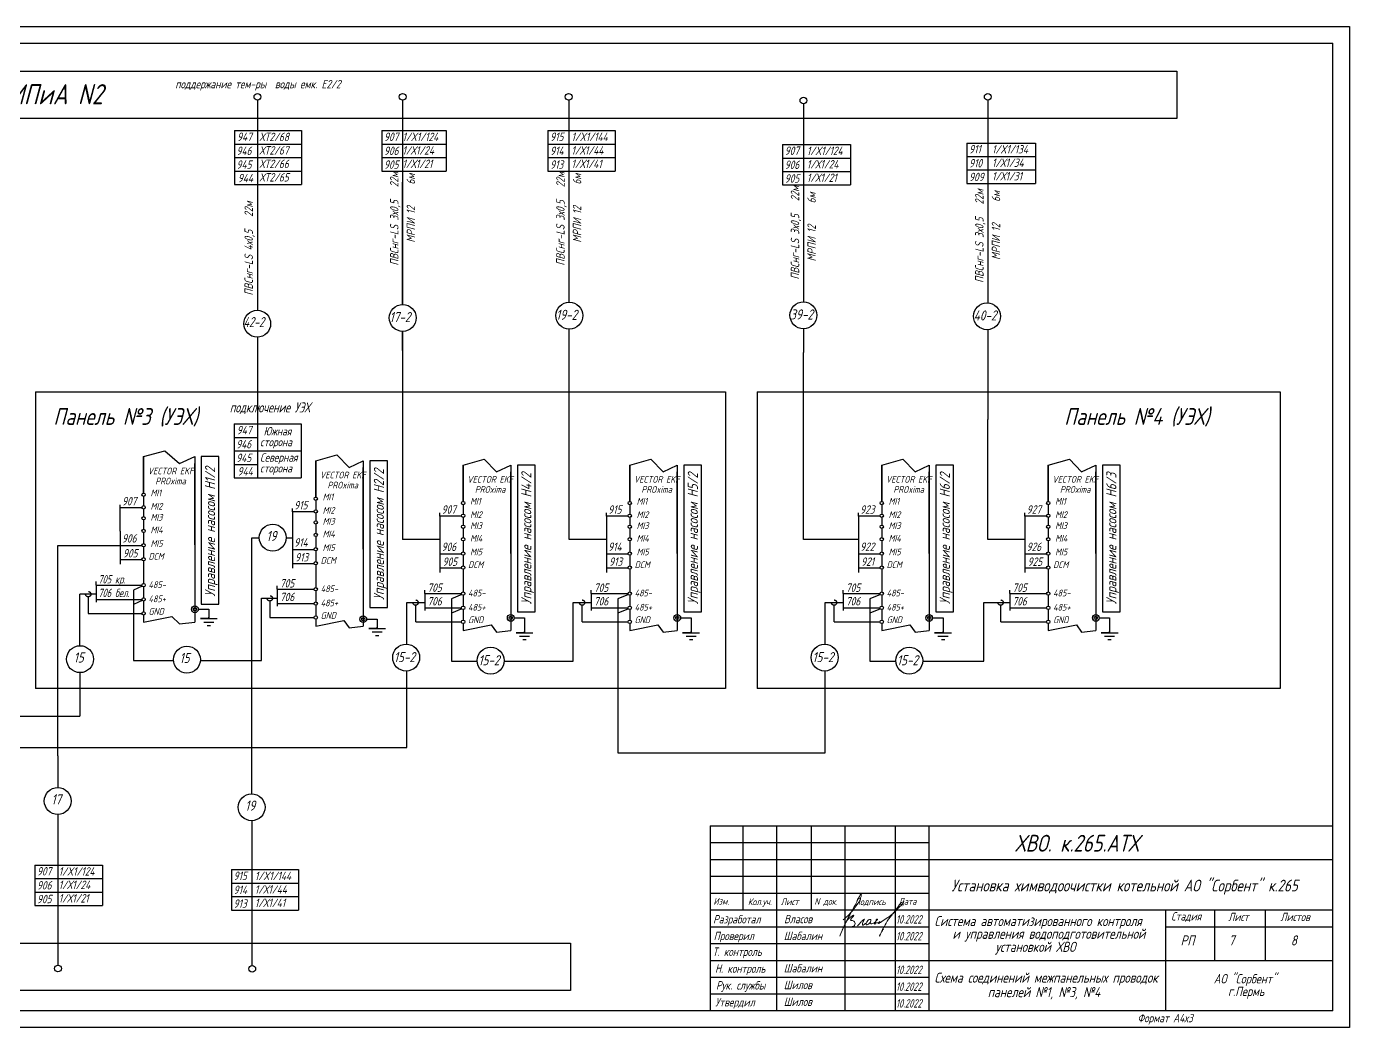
# Model space of a CAD drawing. Header units: millimetres. Extents: x 1531 to 3917, y 3 to 367.
# Drawn here: x 1815.7 to 2208.9, y 3.5 to 301 of the extents above; entities that cross this region are included whole.
import ezdxf

# ---------------------------------------------------------------- set-up
doc = ezdxf.new("R2010")
doc.units = ezdxf.units.MM
doc.linetypes.add('HIDDEN', pattern=[0.375, 0.25, -0.125])
doc.layers.add('MAIN', color=7, linetype='Continuous', lineweight=50)
doc.layers.add('Текст', color=7, linetype='Continuous', lineweight=50)
for name, color, linetype in [('TEXT', 250, 'Continuous'), ('АСУТП', 7, 'Continuous'), ('проводка', 184, 'Continuous')]:
    doc.layers.add(name, color=color, linetype=linetype)
doc.styles.add('GOST тип А', font='GOST_A.TTF', dxfattribs={"oblique": 15})
doc.styles.get("Standard").update_dxf_attribs({"font": 'GOST_A.TTF', "width": 0.8, "oblique": 15, "height": 3})
doc.styles.add('АСУТП', font='GOST_A.TTF', dxfattribs={"oblique": 15})

# ---------------------------------------------------------------- blocks, each defined once
blk = doc.blocks.new('Власов')
at = {"layer": 'проводка', "lineweight": 18}
for points in [[(-0.58, 2.47), (1.27, 4.07), (2.73, 5.82), (3.82, 7.33), (4.64, 9.02), (4.84, 10.28), (4.04, 8.93), (3.16, 7.2), (1.39, 3.86), (0.52, 2.26), (-1.55, -2.37), (-0.72, -0.35), (0.34, 1.8), (1.73, 3.31), (2.62, 3.78), (2.31, 3.3), (1.91, 2.96), (1.61, 2.44), (2.21, 2.21), (2.85, 1.83), (2.99, 1.4), (2.77, 0.75), (2.36, 0.49), (2.18, 0.43), (2.07, 0.4), (1.98, 0.4)], [(3.73, 0.66), (4.37, 1.39), (4.91, 2.01), (5.22, 2.29), (5.78, 2.66), (5.59, 2.28), (5.16, 1.05), (5.19, 0.9), (5.7, 1.1), (6.25, 1.38), (6.27, 1.2), (6.3, 1.02), (7.02, 1.21), (7.63, 2.13), (7.63, 2.52), (6.76, 2.22), (6.42, 1.7)]]:
    blk.add_spline(points, degree=3, dxfattribs=at)
for points, knots in [([(9.73, 1.6), (9.73, 1.6), (10.28, 1.61), (10.33, 1.73), (10.3, 1.95), (10.1, 1.88), (9.94, 1.44), (9.82, 1.2), (10.65, 1.75), (14.06, 4.01), (14.83, 4.98), (18.2, 8.2), (16.58, 7.61), (15.42, 5.89), (12.84, 2.54), (12.14, 1.35), (11.17, -0.37), (10.2, -2.51), (10.72, -1.41), (10.96, -1), (11.17, -0.6), (11.31, -0.38), (11.4, -0.29)], [5.202172, 5.202172, 5.202172, 5.202172, 5.207482, 5.981017, 6.074049, 6.477149, 7.534813, 8.416864, 10.873297, 16.080912, 19.105162, 21.731982, 23.469351, 25.755203, 29.311429, 34.513333, 38.416271, 38.862024, 39.053994, 43.961574, 49.897464, 51.239132, 51.239132, 51.239132, 51.239132]), ([(7.53, 1.66), (7.5, 1.54), (7.54, 1.28), (8.01, 1.24), (8.83, 1.57), (9.1, 2.08), (9.9, 2.69), (9.43, 2.64), (9.3, 2.52), (9.14, 2.21), (9.04, 1.25), (8.71, 1.13), (8.92, 1.39), (9.3, 1.54), (9.6, 1.6)], [0, 0, 0, 0, 0.614094, 1.118723, 1.807789, 3.045572, 4.744461, 5.191863, 5.576495, 6.389957, 8.441618, 9.345517, 10.182193, 10.758393, 10.758393, 10.758393, 10.758393])]:
    blk.add_open_spline(points, degree=3, knots=knots, dxfattribs=at)

msp = doc.modelspace()

# ---------------------------------------------------------------- linework, layer by layer
at = {"color": 7}
for p, q in [((2157.57, 287.7), (2157.57, 273.59)), ((1884.36, 279.06), (1884.36, 270.01)), ((1927.52, 279.06), (1927.52, 270.01)), ((1976.88, 279.07), (1976.88, 270.01)), ((2046.59, 277.95), (2046.59, 265.87)), ((2101.36, 279.06), (2101.36, 266.32)), ((1881.25, 270.01), (1886.94, 270.01)), ((1884.36, 270.01), (1884.36, 231.28)), ((1925.07, 270.01), (1930.25, 270.01)), ((1927.52, 270.01), (1927.52, 231.28)), ((1974.43, 270.01), (1979.61, 270.01)), ((1976.88, 270.01), (1976.88, 231.28)), ((1881.25, 266.01), (1886.94, 266.01)), ((1925.07, 266.01), (1930.25, 266.01)), ((1974.43, 266.01), (1979.61, 266.01)), ((2044.13, 265.87), (2049.32, 265.87)), ((2046.59, 265.87), (2046.59, 227.15)), ((2098.9, 266.32), (2104.09, 266.32)), ((2101.36, 266.32), (2101.36, 227.59)), ((2044.13, 261.87), (2049.32, 261.87)), ((2098.9, 262.32), (2104.09, 262.32)), ((1884.36, 258.01), (1884.36, 231.28)), ((1927.52, 258.01), (1927.52, 218.36)), ((1976.88, 258.01), (1976.88, 231.28)), ((1927.52, 218.36), (1927.52, 254.68)), ((2046.59, 253.87), (2046.59, 225.7)), ((2101.36, 254.32), (2101.36, 226.15)), ((1884.36, 231.28), (1884.36, 216.62)), ((1976.88, 231.28), (1976.88, 219.04)), ((2046.59, 225.7), (2046.59, 219.13)), ((2101.36, 226.15), (2101.36, 218.85)), ((1884.36, 208.63), (1884.36, 208.16)), ((1927.52, 204.67), (1927.52, 210.36)), ((1927.52, 210.36), (1927.52, 148.48)), ((1977.01, 148.48), (1977.01, 211.04)), ((2046.59, 211.15), (2046.59, 204.06)), ((2101.36, 210.85), (2101.36, 184.15)), ((1884.36, 208.16), (1884.36, 166.84)), ((2046.59, 204.06), (2046.59, 204.06)), ((2046.59, 162.17), (2046.59, 204.06)), ((1927.52, 198.48), (1927.52, 198.48)), ((1881.16, 182.84), (1886.85, 182.84)), ((2101.36, 148.48), (2101.36, 184.15)), ((2101.36, 184.15), (2101.36, 184.15)), ((1881.16, 178.84), (1884.36, 178.84)), ((1867.67, 173.13), (1867.67, 129.25)), ((1872.92, 173.13), (1867.67, 173.13)), ((1872.92, 129.25), (1872.92, 173.13)), ((1917.81, 171.92), (1917.81, 128.25)), ((1923.05, 171.92), (1917.81, 171.92)), ((1923.05, 128.25), (1923.05, 171.92)), ((1961.61, 170.63), (1961.61, 126.97)), ((1966.86, 170.63), (1961.61, 170.63)), ((1966.86, 126.97), (1966.86, 170.63)), ((2011.1, 170.63), (2011.1, 126.97)), ((2016.34, 170.63), (2011.1, 170.63)), ((2016.34, 126.97), (2016.34, 170.63)), ((2085.96, 170.63), (2085.96, 126.97)), ((2091.21, 170.63), (2085.96, 170.63)), ((2091.21, 126.97), (2091.21, 170.63)), ((2135.45, 170.63), (2135.45, 126.97)), ((2140.69, 170.63), (2135.45, 170.63)), ((2140.69, 126.97), (2140.69, 170.63)), ((2046.59, 148.48), (2046.59, 166.89)), ((1843.61, 158), (1850.09, 158)), ((1894.76, 156.79), (1901.24, 156.79)), ((1938.56, 155.51), (1945.04, 155.51)), ((1988.05, 155.51), (1994.53, 155.51)), ((2062.91, 155.51), (2069.39, 155.51)), ((2112.4, 155.51), (2118.88, 155.51)), ((1825.11, 92.18), (1825.11, 146.73)), ((1825.11, 146.73), (1835.45, 146.73)), ((1833.89, 146.73), (1850.09, 146.73)), ((1882.68, 72.93), (1882.68, 149.02)), ((1882.68, 149.02), (1884.93, 149.02)), ((1892.93, 149.02), (1894.76, 149.02)), ((1894.76, 145.54), (1901.24, 145.54)), ((1938.56, 148.48), (1927.52, 148.48)), ((1988.05, 148.48), (1977.01, 148.48)), ((2062.91, 148.48), (2046.59, 148.48)), ((2112.4, 148.48), (2101.36, 148.48)), ((1843.61, 142.59), (1850.09, 142.59)), ((1938.56, 144.28), (1945, 144.28)), ((1988.05, 144.28), (1994.49, 144.28)), ((2062.91, 144.28), (2069.35, 144.28)), ((2112.4, 144.28), (2118.84, 144.28)), ((1894.76, 141.38), (1901.24, 141.38)), ((1938.56, 140.1), (1945.04, 140.1)), ((1988.05, 140.1), (1994.53, 140.1)), ((2062.91, 140.1), (2069.39, 140.1)), ((2112.4, 140.1), (2118.88, 140.1)), ((1836.44, 134.92), (1850.09, 134.92)), ((1850.17, 134.61), (1847.51, 133.4)), ((1890.26, 133.71), (1901.24, 133.71)), ((1836.44, 132.27), (1831.65, 132.27)), ((1831.65, 116.94), (1831.65, 132.27)), ((1834.1, 131.47), (1834.1, 126.51)), ((1836.44, 130.65), (1850.09, 130.65)), ((1847.51, 133.4), (1847.51, 112.55)), ((1850.17, 130.35), (1847.51, 129.14)), ((1885.62, 131.03), (1890.26, 131.03)), ((1885.62, 124.84), (1885.62, 131.03)), ((1888.06, 130.23), (1888.06, 125.3)), ((1928.73, 129.76), (1934.06, 129.76)), ((1928.73, 117.42), (1928.73, 129.76)), ((1934.06, 132.43), (1945.04, 132.43)), ((1945.12, 132.12), (1942, 130.91)), ((1942, 130.91), (1942, 112.38)), ((1978.21, 129.76), (1983.55, 129.76)), ((1978.21, 112.38), (1978.21, 129.76)), ((1983.55, 132.43), (1994.53, 132.43)), ((1994.61, 132.12), (1991.48, 130.91)), ((1991.48, 130.91), (1991.48, 85.07)), ((2053.08, 129.76), (2058.41, 129.76)), ((2053.08, 117.42), (2053.08, 129.76)), ((2058.41, 132.43), (2069.39, 132.43)), ((2069.47, 132.12), (2066.34, 130.91)), ((2066.34, 130.91), (2066.34, 112.38)), ((2100.2, 129.76), (2107.9, 129.76)), ((2100.2, 112.38), (2100.2, 129.76)), ((2107.9, 132.43), (2118.88, 132.43)), ((1834.1, 126.51), (1850.09, 126.51)), ((1867.67, 129.25), (1872.92, 129.25)), ((1890.26, 129.44), (1901.24, 129.44)), ((1917.81, 128.25), (1923.05, 128.25)), ((1931.39, 124.02), (1931.39, 128.96)), ((1934.06, 128.16), (1945.04, 128.16)), ((1945.12, 127.86), (1942, 126.65)), ((1961.61, 126.97), (1966.86, 126.97)), ((1980.88, 124.02), (1980.88, 128.96)), ((1983.55, 128.16), (1994.53, 128.16)), ((1994.61, 127.86), (1991.48, 126.65)), ((2011.1, 126.97), (2016.34, 126.97)), ((2055.74, 124.02), (2055.74, 128.96)), ((2058.41, 128.16), (2069.39, 128.16)), ((2069.47, 127.86), (2066.34, 126.65)), ((2085.96, 126.97), (2091.21, 126.97)), ((2105.22, 124.02), (2105.22, 128.96)), ((2107.9, 128.16), (2118.88, 128.16)), ((2135.45, 126.97), (2140.69, 126.97)), ((1885.62, 112.55), (1885.62, 125.25)), ((1888.06, 125.3), (1901.24, 125.3)), ((1931.39, 124.02), (1945.04, 124.02)), ((1980.88, 124.02), (1994.53, 124.02)), ((2055.74, 124.02), (2069.39, 124.02)), ((2105.22, 124.02), (2118.88, 124.02)), ((1847.51, 112.55), (1859.42, 112.55)), ((1867.41, 112.55), (1885.62, 112.55)), ((1942, 112.38), (1949.68, 112.38)), ((1957.68, 112.38), (1978.21, 112.38)), ((2066.34, 112.38), (2074.03, 112.38)), ((2082.03, 112.38), (2100.2, 112.38)), ((1831.65, 108.94), (1831.65, 96.04)), ((1928.73, 86.66), (1928.73, 109.42)), ((2053.02, 85.07), (2053.02, 109.42)), ((1644.35, 96.04), (1831.65, 96.04)), ((1825.11, 84.18), (1825.11, 92.18)), ((1782.91, 86.66), (1928.73, 86.66)), ((1825.11, 84.18), (1825.11, 78.62)), ((1991.48, 85.07), (2017.26, 85.07)), ((2017.26, 85.07), (2053.02, 85.07)), ((1825.11, 78.62), (1825.11, 74.79)), ((1825.11, 78.62), (1825.11, 78.62)), ((1825.11, 66.79), (1825.11, 22.03)), ((1882.83, 21.9), (1882.83, 64.94)), ((1821.97, 51.74), (1828.13, 51.74)), ((1821.97, 47.74), (1828.13, 47.74)), ((1880.38, 50.39), (1885.56, 50.39)), ((1880.38, 46.39), (1885.56, 46.39)), ((1882.83, 20.9), (1882.83, 20.9))]:
    msp.add_line(p, q, dxfattribs=at)
at = {"color": 7, "linetype": 'Continuous'}
for p, q in [((1877.51, 270.01), (1891.09, 270.01)), ((1877.51, 270.01), (1877.51, 266.01)), ((1891.09, 270.01), (1897.46, 270.01)), ((1897.46, 270.01), (1897.46, 266.01)), ((1921.33, 270.01), (1934.41, 270.01)), ((1921.33, 270.01), (1921.33, 266.01)), ((1934.41, 270.01), (1940.41, 270.01)), ((1940.41, 270.01), (1940.41, 266.01)), ((1970.68, 270.01), (1983.76, 270.01)), ((1970.68, 270.01), (1970.68, 266.01)), ((1983.76, 270.01), (1990.63, 270.01)), ((1990.63, 270.01), (1990.63, 266.01)), ((1877.51, 266.01), (1891.09, 266.01)), ((1877.51, 266.01), (1877.51, 262.01)), ((1877.51, 266.01), (1891.09, 266.01)), ((1877.51, 266.01), (1891.09, 266.01)), ((1877.51, 266.01), (1891.09, 266.01)), ((1891.09, 266.01), (1897.46, 266.01)), ((1891.09, 266.01), (1897.46, 266.01)), ((1891.09, 266.01), (1897.46, 266.01)), ((1891.09, 266.01), (1897.46, 266.01)), ((1897.46, 266.01), (1897.46, 262.01)), ((1921.33, 266.01), (1934.41, 266.01)), ((1921.33, 266.01), (1921.33, 262.01)), ((1921.33, 266.01), (1934.41, 266.01)), ((1921.33, 266.01), (1934.41, 266.01)), ((1921.33, 266.01), (1934.41, 266.01)), ((1934.41, 266.01), (1940.41, 266.01)), ((1934.41, 266.01), (1940.41, 266.01)), ((1934.41, 266.01), (1940.41, 266.01)), ((1934.41, 266.01), (1940.41, 266.01)), ((1940.41, 266.01), (1940.41, 262.01)), ((1970.68, 266.01), (1983.76, 266.01)), ((1970.68, 266.01), (1970.68, 262.01)), ((1970.68, 266.01), (1983.76, 266.01)), ((1970.68, 266.01), (1983.76, 266.01)), ((1970.68, 266.01), (1983.76, 266.01)), ((1983.76, 266.01), (1990.63, 266.01)), ((1983.76, 266.01), (1990.63, 266.01)), ((1983.76, 266.01), (1990.63, 266.01)), ((1983.76, 266.01), (1990.63, 266.01)), ((1990.63, 266.01), (1990.63, 262.01)), ((2040.39, 265.87), (2054.57, 265.87)), ((2040.39, 265.87), (2040.39, 261.87)), ((2054.57, 265.87), (2060.58, 265.87)), ((2060.58, 265.87), (2060.58, 261.87)), ((2095.16, 266.32), (2108.24, 266.32)), ((2095.16, 266.32), (2095.16, 262.32)), ((2108.24, 266.32), (2115.59, 266.32)), ((2115.59, 266.32), (2115.59, 262.32)), ((1877.51, 262.01), (1877.51, 258.01)), ((1877.51, 262.01), (1891.09, 262.01)), ((1877.51, 262.01), (1891.09, 262.01)), ((1877.51, 262.01), (1891.09, 262.01)), ((1891.09, 262.01), (1897.46, 262.01)), ((1891.09, 262.01), (1897.46, 262.01)), ((1891.09, 262.01), (1897.46, 262.01)), ((1897.46, 262.01), (1897.46, 258.01)), ((1921.33, 262.01), (1921.33, 258.01)), ((1921.33, 262.01), (1934.41, 262.01)), ((1921.33, 262.01), (1934.41, 262.01)), ((1921.33, 262.01), (1934.41, 262.01)), ((1934.41, 262.01), (1940.41, 262.01)), ((1934.41, 262.01), (1940.41, 262.01)), ((1934.41, 262.01), (1940.41, 262.01)), ((1940.41, 262.01), (1940.41, 258.01)), ((1970.68, 262.01), (1970.68, 258.01)), ((1970.68, 262.01), (1983.76, 262.01)), ((1970.68, 262.01), (1983.76, 262.01)), ((1970.68, 262.01), (1983.76, 262.01)), ((1983.76, 262.01), (1990.63, 262.01)), ((1983.76, 262.01), (1990.63, 262.01)), ((1983.76, 262.01), (1990.63, 262.01)), ((1990.63, 262.01), (1990.63, 258.01)), ((2040.39, 261.87), (2054.57, 261.87)), ((2040.39, 261.87), (2040.39, 257.87)), ((2040.39, 261.87), (2054.57, 261.87)), ((2040.39, 261.87), (2054.57, 261.87)), ((2040.39, 261.87), (2054.57, 261.87)), ((2054.57, 261.87), (2060.58, 261.87)), ((2054.57, 261.87), (2060.58, 261.87)), ((2054.57, 261.87), (2060.58, 261.87)), ((2054.57, 261.87), (2060.58, 261.87)), ((2060.58, 261.87), (2060.58, 257.87)), ((2095.16, 262.32), (2108.24, 262.32)), ((2095.16, 262.32), (2095.16, 258.32)), ((2095.16, 262.32), (2108.24, 262.32)), ((2095.16, 262.32), (2108.24, 262.32)), ((2095.16, 262.32), (2108.24, 262.32)), ((2108.24, 262.32), (2115.59, 262.32)), ((2108.24, 262.32), (2115.59, 262.32)), ((2108.24, 262.32), (2115.59, 262.32)), ((2108.24, 262.32), (2115.59, 262.32)), ((2115.59, 262.32), (2115.59, 258.32)), ((1877.51, 258.01), (1891.09, 258.01)), ((1877.51, 258.01), (1891.09, 258.01)), ((1877.51, 258.01), (1891.09, 258.01)), ((1877.51, 258.01), (1877.51, 254.01)), ((1877.51, 258.01), (1891.09, 258.01)), ((1877.51, 258.01), (1891.09, 258.01)), ((1877.51, 258.01), (1891.09, 258.01)), ((1891.09, 258.01), (1897.46, 258.01)), ((1891.09, 258.01), (1897.46, 258.01)), ((1891.09, 258.01), (1897.46, 258.01)), ((1891.09, 258.01), (1897.46, 258.01)), ((1891.09, 258.01), (1897.46, 258.01)), ((1891.09, 258.01), (1897.46, 258.01)), ((1897.46, 258.01), (1897.46, 254.01)), ((1921.33, 258.01), (1934.41, 258.01)), ((1921.33, 258.01), (1934.41, 258.01)), ((1921.33, 258.01), (1934.41, 258.01)), ((1934.41, 258.01), (1940.41, 258.01)), ((1934.41, 258.01), (1940.41, 258.01)), ((1934.41, 258.01), (1940.41, 258.01)), ((1970.68, 258.01), (1983.76, 258.01)), ((1970.68, 258.01), (1983.76, 258.01)), ((1970.68, 258.01), (1983.76, 258.01)), ((1983.76, 258.01), (1990.63, 258.01)), ((1983.76, 258.01), (1990.63, 258.01)), ((1983.76, 258.01), (1990.63, 258.01)), ((2040.39, 257.87), (2040.39, 253.87)), ((2040.39, 257.87), (2054.57, 257.87)), ((2040.39, 257.87), (2054.57, 257.87)), ((2040.39, 257.87), (2054.57, 257.87)), ((2054.57, 257.87), (2060.58, 257.87)), ((2054.57, 257.87), (2060.58, 257.87)), ((2054.57, 257.87), (2060.58, 257.87)), ((2060.58, 257.87), (2060.58, 253.87)), ((2095.16, 258.32), (2095.16, 254.32)), ((2095.16, 258.32), (2108.24, 258.32)), ((2095.16, 258.32), (2108.24, 258.32)), ((2095.16, 258.32), (2108.24, 258.32)), ((2108.24, 258.32), (2115.59, 258.32)), ((2108.24, 258.32), (2115.59, 258.32)), ((2108.24, 258.32), (2115.59, 258.32)), ((2115.59, 258.32), (2115.59, 254.32)), ((1877.51, 254.01), (1891.09, 254.01)), ((1877.51, 254.01), (1891.09, 254.01)), ((1877.51, 254.01), (1891.09, 254.01)), ((1891.09, 254.01), (1897.46, 254.01)), ((1891.09, 254.01), (1897.46, 254.01)), ((1891.09, 254.01), (1897.46, 254.01)), ((2040.39, 253.87), (2054.57, 253.87)), ((2040.39, 253.87), (2054.57, 253.87)), ((2040.39, 253.87), (2054.57, 253.87)), ((2054.57, 253.87), (2060.58, 253.87)), ((2054.57, 253.87), (2060.58, 253.87)), ((2054.57, 253.87), (2060.58, 253.87)), ((2095.16, 254.32), (2108.24, 254.32)), ((2095.16, 254.32), (2108.24, 254.32)), ((2095.16, 254.32), (2108.24, 254.32)), ((2108.24, 254.32), (2115.59, 254.32)), ((2108.24, 254.32), (2115.59, 254.32)), ((2108.24, 254.32), (2115.59, 254.32)), ((1877.42, 182.84), (1891.01, 182.84)), ((1877.42, 182.84), (1877.42, 178.84)), ((1891.01, 182.84), (1897.38, 182.84)), ((1897.38, 182.84), (1897.38, 178.84)), ((1877.42, 178.84), (1884.36, 178.84)), ((1877.42, 178.84), (1877.42, 174.84)), ((1877.42, 178.84), (1884.36, 178.84)), ((1877.42, 178.84), (1884.36, 178.84)), ((1877.42, 178.84), (1884.36, 178.84)), ((1897.38, 178.84), (1897.38, 174.84)), ((1877.42, 174.84), (1877.42, 170.84)), ((1877.42, 174.84), (1891.01, 174.84)), ((1877.42, 174.84), (1891.01, 174.84)), ((1877.42, 174.84), (1891.01, 174.84)), ((1891.01, 174.84), (1897.38, 174.84)), ((1891.01, 174.84), (1897.38, 174.84)), ((1891.01, 174.84), (1897.38, 174.84)), ((1897.38, 174.84), (1897.38, 170.84)), ((1877.42, 170.84), (1884.36, 170.84)), ((1877.42, 170.84), (1884.36, 170.84)), ((1877.42, 170.84), (1884.36, 170.84)), ((1877.42, 170.84), (1877.42, 166.84)), ((1877.42, 170.84), (1884.36, 170.84)), ((1877.42, 170.84), (1884.36, 170.84)), ((1877.42, 170.84), (1884.36, 170.84)), ((1897.38, 170.84), (1897.38, 166.84)), ((1877.42, 166.84), (1891.01, 166.84)), ((1877.42, 166.84), (1891.01, 166.84)), ((1877.42, 166.84), (1891.01, 166.84)), ((1891.01, 166.84), (1897.38, 166.84)), ((1891.01, 166.84), (1897.38, 166.84)), ((1891.01, 166.84), (1897.38, 166.84)), ((1867.41, 124.98), (1872.41, 124.98)), ((1869.91, 124.98), (1867.41, 124.98)), ((1868.41, 123.98), (1871.41, 123.98)), ((1869.41, 122.98), (1870.41, 122.98)), ((1869.41, 122.98), (1870.41, 122.98)), ((1869.91, 124.98), (1869.91, 125.4)), ((1917.42, 122.02), (1922.42, 122.02)), ((1919.92, 122.02), (1917.42, 122.02)), ((1919.92, 122.02), (1919.92, 122.44)), ((1918.42, 121.02), (1921.42, 121.02)), ((1919.42, 120.02), (1920.42, 120.02)), ((1919.42, 120.02), (1920.42, 120.02)), ((1961.23, 120.74), (1966.23, 120.74)), ((1963.73, 120.74), (1961.23, 120.74)), ((1962.23, 119.74), (1965.23, 119.74)), ((1963.23, 118.74), (1964.23, 118.74)), ((1963.23, 118.74), (1964.23, 118.74)), ((1963.73, 120.74), (1963.73, 121.15)), ((2010.71, 120.74), (2015.71, 120.74)), ((2013.21, 120.74), (2010.71, 120.74)), ((2011.71, 119.74), (2014.71, 119.74)), ((2012.71, 118.74), (2013.71, 118.74)), ((2012.71, 118.74), (2013.71, 118.74)), ((2013.21, 120.74), (2013.21, 121.15)), ((2085.57, 120.74), (2090.57, 120.74)), ((2088.07, 120.74), (2085.57, 120.74)), ((2086.57, 119.74), (2089.57, 119.74)), ((2087.57, 118.74), (2088.57, 118.74)), ((2087.57, 118.74), (2088.57, 118.74)), ((2088.07, 120.74), (2088.07, 121.15)), ((2135.06, 120.74), (2140.06, 120.74)), ((2137.56, 120.74), (2135.06, 120.74)), ((2136.06, 119.74), (2139.06, 119.74)), ((2137.06, 118.74), (2138.06, 118.74)), ((2137.06, 118.74), (2138.06, 118.74)), ((2137.56, 120.74), (2137.56, 121.15)), ((1818.23, 51.74), (1832.29, 51.74)), ((1818.23, 51.74), (1818.23, 47.74)), ((1832.29, 51.74), (1838.29, 51.74)), ((1838.29, 51.74), (1838.29, 47.74)), ((1818.23, 47.74), (1832.29, 47.74)), ((1818.23, 47.74), (1818.23, 43.74)), ((1818.23, 47.74), (1832.29, 47.74)), ((1818.23, 47.74), (1832.29, 47.74)), ((1818.23, 47.74), (1832.29, 47.74)), ((1832.29, 47.74), (1838.29, 47.74)), ((1832.29, 47.74), (1838.29, 47.74)), ((1832.29, 47.74), (1838.29, 47.74)), ((1832.29, 47.74), (1838.29, 47.74)), ((1838.29, 47.74), (1838.29, 43.74)), ((1876.63, 50.39), (1889.71, 50.39)), ((1876.63, 50.39), (1876.63, 46.39)), ((1889.71, 50.39), (1896.58, 50.39)), ((1896.58, 50.39), (1896.58, 46.39)), ((1818.23, 43.74), (1818.23, 39.74)), ((1818.23, 43.74), (1832.29, 43.74)), ((1818.23, 43.74), (1832.29, 43.74)), ((1818.23, 43.74), (1832.29, 43.74)), ((1832.29, 43.74), (1838.29, 43.74)), ((1832.29, 43.74), (1838.29, 43.74)), ((1832.29, 43.74), (1838.29, 43.74)), ((1838.29, 43.74), (1838.29, 39.74)), ((1876.63, 46.39), (1889.71, 46.39)), ((1876.63, 46.39), (1876.63, 42.39)), ((1876.63, 46.39), (1889.71, 46.39)), ((1876.63, 46.39), (1889.71, 46.39)), ((1876.63, 46.39), (1889.71, 46.39)), ((1889.71, 46.39), (1896.58, 46.39)), ((1889.71, 46.39), (1896.58, 46.39)), ((1889.71, 46.39), (1896.58, 46.39)), ((1889.71, 46.39), (1896.58, 46.39)), ((1896.58, 46.39), (1896.58, 42.39)), ((1818.23, 39.74), (1832.29, 39.74)), ((1818.23, 39.74), (1832.29, 39.74)), ((1818.23, 39.74), (1832.29, 39.74)), ((1832.29, 39.74), (1838.29, 39.74)), ((1832.29, 39.74), (1838.29, 39.74)), ((1832.29, 39.74), (1838.29, 39.74)), ((1876.63, 42.39), (1876.63, 38.39)), ((1876.63, 42.39), (1889.71, 42.39)), ((1876.63, 42.39), (1889.71, 42.39)), ((1876.63, 42.39), (1889.71, 42.39)), ((1889.71, 42.39), (1896.58, 42.39)), ((1889.71, 42.39), (1896.58, 42.39)), ((1889.71, 42.39), (1896.58, 42.39)), ((1896.58, 42.39), (1896.58, 38.39)), ((1876.63, 38.39), (1889.71, 38.39)), ((1876.63, 38.39), (1889.71, 38.39)), ((1876.63, 38.39), (1889.71, 38.39)), ((1889.71, 38.39), (1896.58, 38.39)), ((1889.71, 38.39), (1896.58, 38.39)), ((1889.71, 38.39), (1896.58, 38.39))]:
    msp.add_line(p, q, dxfattribs=at)
at = {"color": 7, "lineweight": 30}
for p, q in [((1818.4, 192.34), (2023.41, 192.34)), ((1818.4, 192.34), (1818.4, 104.27)), ((2023.41, 192.34), (2023.41, 104.27)), ((2032.81, 192.34), (2188.25, 192.34)), ((2032.81, 192.34), (2032.81, 104.27)), ((2188.25, 192.34), (2188.25, 104.27)), ((1843.61, 151), (1843.61, 158.81)), ((1894.76, 156.68), (1894.76, 157.71)), ((1894.76, 156.68), (1894.76, 140.01)), ((1938.56, 155.4), (1938.56, 156.43)), ((1938.56, 155.4), (1938.56, 138.73)), ((1988.05, 155.4), (1988.05, 156.43)), ((1988.05, 155.4), (1988.05, 138.73)), ((2062.91, 155.4), (2062.91, 156.43)), ((2062.91, 155.4), (2062.91, 138.73)), ((2112.4, 155.4), (2112.4, 156.43)), ((2112.4, 155.4), (2112.4, 138.73)), ((1843.61, 151), (1843.61, 141.22)), ((1836.44, 134.95), (1836.44, 135.98)), ((1836.44, 134.95), (1836.44, 129.9)), ((1890.26, 133.75), (1890.26, 134.77)), ((1890.26, 133.75), (1890.26, 128.69)), ((1934.06, 132.46), (1934.06, 133.49)), ((1934.06, 132.46), (1934.06, 127.41)), ((1983.55, 132.46), (1983.55, 133.49)), ((1983.55, 132.46), (1983.55, 127.41)), ((2058.41, 132.46), (2058.41, 133.49)), ((2058.41, 132.46), (2058.41, 127.41)), ((2107.9, 132.46), (2107.9, 133.49)), ((2107.9, 132.46), (2107.9, 127.41)), ((1951.92, 104.27), (1818.4, 104.27)), ((2023.41, 104.27), (1937.35, 104.27)), ((2188.25, 104.27), (2032.81, 104.27))]:
    msp.add_line(p, q, dxfattribs=at)
for p, q in [((1850.55, 173.13), (1856.83, 174.88)), ((1850.55, 162.31), (1850.55, 173.13)), ((1856.83, 174.88), (1861.19, 171.13)), ((1861.19, 171.13), (1865.8, 173.13)), ((1901.7, 171.92), (1907.98, 173.67)), ((1907.98, 173.67), (1911.6, 169.92)), ((1901.7, 161.1), (1901.7, 171.92)), ((1911.6, 169.92), (1915.82, 171.92)), ((1945.5, 170.64), (1951.78, 172.39)), ((1945.5, 159.81), (1945.5, 170.64)), ((1951.78, 172.39), (1955.4, 168.64)), ((1955.4, 168.64), (1959.62, 170.64)), ((1994.99, 170.64), (2001.26, 172.39)), ((1994.99, 159.81), (1994.99, 170.64)), ((2001.26, 172.39), (2004.89, 168.64)), ((2004.89, 168.64), (2009.11, 170.64)), ((2069.85, 170.64), (2076.13, 172.39)), ((2069.85, 159.81), (2069.85, 170.64)), ((2076.13, 172.39), (2079.75, 168.64)), ((2079.75, 168.64), (2083.97, 170.64)), ((2119.34, 170.64), (2125.61, 172.39)), ((2119.34, 159.81), (2119.34, 170.64)), ((2125.61, 172.39), (2129.24, 168.64)), ((2129.24, 168.64), (2133.46, 170.64)), ((1866.8, 127.77), (1868.66, 127.77)), ((1868.66, 127.77), (1869.91, 127.77)), ((1869.91, 127.77), (1869.91, 124.98)), ((1850.55, 123.92), (1858.91, 125.67)), ((1858.91, 125.67), (1861.19, 123.47)), ((1861.19, 123.47), (1865.8, 123.92)), ((1901.7, 122.71), (1910.06, 124.46)), ((1910.06, 124.46), (1911.6, 122.27)), ((1911.6, 122.27), (1915.82, 122.71)), ((1916.82, 124.81), (1918.67, 124.81)), ((1918.67, 124.81), (1919.92, 124.81)), ((1919.92, 124.81), (1919.92, 122.02)), ((1945.5, 121.42), (1953.86, 123.17)), ((1953.86, 123.17), (1955.4, 120.98)), ((1960.62, 125.2), (1962.48, 125.2)), ((1962.48, 125.2), (1963.73, 125.2)), ((1963.73, 125.2), (1963.73, 120.74)), ((1994.99, 121.42), (2003.34, 123.17)), ((2003.34, 123.17), (2004.89, 120.98)), ((2010.11, 125.2), (2011.96, 125.2)), ((2011.96, 125.2), (2013.21, 125.2)), ((2013.21, 125.2), (2013.21, 120.74)), ((2069.85, 121.42), (2078.21, 123.17)), ((2078.21, 123.17), (2079.75, 120.98)), ((2084.97, 125.2), (2086.82, 125.2)), ((2086.82, 125.2), (2088.07, 125.2)), ((2088.07, 125.2), (2088.07, 120.74)), ((2119.34, 121.42), (2127.69, 123.17)), ((2127.69, 123.17), (2129.24, 120.98)), ((2134.46, 125.2), (2136.31, 125.2)), ((2136.31, 125.2), (2137.56, 125.2)), ((2137.56, 125.2), (2137.56, 120.74)), ((1955.4, 120.98), (1959.62, 121.42)), ((2004.89, 120.98), (2009.11, 121.42)), ((2079.75, 120.98), (2083.97, 121.42)), ((2129.24, 120.98), (2133.46, 121.42)), ((2208.85, 3.47), (1531.31, 3.47))]:
    msp.add_line(p, q)
at = {"lineweight": 30}
for p, q in [((1850.55, 173.13), (1850.55, 162.31)), ((1865.8, 173.13), (1865.8, 171.03)), ((1865.8, 172.01), (1865.8, 146.87)), ((1865.8, 146.87), (1865.8, 171.07)), ((1865.8, 169.07), (1865.8, 123.92)), ((1901.7, 171.92), (1901.7, 161.1)), ((1915.82, 171.92), (1915.82, 169.83)), ((1915.82, 170.81), (1915.82, 145.66)), ((1915.82, 145.66), (1915.82, 169.86)), ((1945.5, 170.64), (1945.5, 159.81)), ((1959.62, 170.64), (1959.62, 168.54)), ((1959.62, 169.52), (1959.62, 144.38)), ((1994.99, 170.64), (1994.99, 159.81)), ((2009.11, 170.64), (2009.11, 168.54)), ((2009.11, 169.52), (2009.11, 144.38)), ((2069.85, 170.64), (2069.85, 159.81)), ((2083.97, 170.64), (2083.97, 168.54)), ((2083.97, 169.52), (2083.97, 144.38)), ((2119.34, 170.64), (2119.34, 159.81)), ((2133.46, 170.64), (2133.46, 168.54)), ((2133.46, 169.52), (2133.46, 144.38)), ((1915.82, 167.86), (1915.82, 122.71)), ((1959.62, 144.38), (1959.62, 168.57)), ((1959.62, 166.57), (1959.62, 121.42)), ((2009.11, 144.38), (2009.11, 168.57)), ((2009.11, 166.57), (2009.11, 121.42)), ((2083.97, 144.38), (2083.97, 168.57)), ((2083.97, 166.57), (2083.97, 121.42)), ((2133.46, 144.38), (2133.46, 168.57)), ((2133.46, 166.57), (2133.46, 121.42)), ((1850.55, 161.31), (1850.55, 158.56)), ((1850.55, 157.56), (1850.55, 155.31)), ((1901.7, 160.1), (1901.7, 157.35)), ((1945.5, 158.81), (1945.5, 156.06)), ((1994.99, 158.81), (1994.99, 156.06)), ((2069.85, 158.81), (2069.85, 156.06)), ((2119.34, 158.81), (2119.34, 156.06)), ((1850.55, 154.31), (1850.55, 151.56)), ((1901.7, 156.35), (1901.7, 154.1)), ((1945.5, 155.06), (1945.5, 152.81)), ((1994.99, 155.06), (1994.99, 152.81)), ((2069.85, 155.06), (2069.85, 152.81)), ((2119.34, 155.06), (2119.34, 152.81)), ((1850.55, 150.56), (1850.55, 147.3)), ((1901.7, 153.1), (1901.7, 150.35)), ((1945.5, 151.81), (1945.5, 149.06)), ((1994.99, 151.81), (1994.99, 149.06)), ((2069.85, 151.81), (2069.85, 149.06)), ((2119.34, 151.81), (2119.34, 149.06)), ((1850.55, 146.3), (1850.55, 143.15)), ((1901.7, 149.35), (1901.7, 146.09)), ((1945.5, 148.06), (1945.5, 144.81)), ((1994.99, 148.06), (1994.99, 144.81)), ((2069.85, 148.06), (2069.85, 144.81)), ((2119.34, 148.06), (2119.34, 144.81)), ((1850.55, 142.15), (1850.55, 135.43)), ((1901.7, 145.09), (1901.7, 141.94)), ((1945.5, 143.81), (1945.5, 140.66)), ((1994.99, 143.81), (1994.99, 140.66)), ((2069.85, 143.81), (2069.85, 140.66)), ((2119.34, 143.81), (2119.34, 140.66)), ((1901.7, 140.94), (1901.7, 134.23)), ((1945.5, 139.66), (1945.5, 132.94)), ((1994.99, 139.66), (1994.99, 132.94)), ((2069.85, 139.66), (2069.85, 132.94)), ((2119.34, 139.66), (2119.34, 132.94)), ((1850.55, 134.43), (1850.55, 131.18)), ((1850.55, 134.43), (1850.55, 131.18)), ((1850.55, 130.18), (1850.55, 127.03)), ((1850.55, 130.18), (1850.55, 127.03)), ((1901.7, 133.23), (1901.7, 129.97)), ((1901.7, 133.23), (1901.7, 129.97)), ((1945.5, 131.94), (1945.5, 128.69)), ((1945.5, 131.94), (1945.5, 128.69)), ((1994.99, 131.94), (1994.99, 128.69)), ((1994.99, 131.94), (1994.99, 128.69)), ((2069.85, 131.94), (2069.85, 128.69)), ((2069.85, 131.94), (2069.85, 128.69)), ((2119.34, 131.94), (2119.34, 128.69)), ((2119.34, 131.94), (2119.34, 128.69)), ((1850.55, 126.03), (1850.55, 123.92)), ((1901.7, 128.97), (1901.7, 125.82)), ((1901.7, 128.97), (1901.7, 125.82)), ((1945.5, 127.69), (1945.5, 124.54)), ((1945.5, 127.69), (1945.5, 124.54)), ((1994.99, 127.69), (1994.99, 124.54)), ((1994.99, 127.69), (1994.99, 124.54)), ((2069.85, 127.69), (2069.85, 124.54)), ((2069.85, 127.69), (2069.85, 124.54)), ((2119.34, 127.69), (2119.34, 124.54)), ((2119.34, 127.69), (2119.34, 124.54)), ((1901.7, 124.82), (1901.7, 122.71)), ((1945.5, 123.54), (1945.5, 121.42)), ((1994.99, 123.54), (1994.99, 121.42)), ((2069.85, 123.54), (2069.85, 121.42)), ((2119.34, 123.54), (2119.34, 121.42))]:
    msp.add_line(p, q, dxfattribs=at)
at = {"color": 0, "linetype": 'ByBlock', "lineweight": 30}
for p, q in [((2018.85, 63.44), (2018.85, 8.48)), ((2154.23, 8.48), (2154.23, 38.44)), ((2168.85, 23.44), (2168.85, 38.44)), ((2183.85, 23.44), (2183.85, 38.44)), ((2154.23, 33.44), (2203.85, 33.44))]:
    msp.add_line(p, q, dxfattribs=at)
at = {"color": 0, "linetype": 'Continuous', "lineweight": 30}
for p, q in [((2018.85, 63.44), (2203.85, 63.44)), ((2028.6, 63.44), (2028.6, 38.44)), ((2038.6, 63.44), (2038.6, 8.44)), ((2048.85, 63.44), (2048.85, 38.44)), ((2058.85, 63.44), (2058.85, 8.44)), ((2073.85, 63.44), (2073.85, 8.44)), ((2083.85, 63.44), (2083.85, 8.44)), ((2083.85, 53.44), (2203.85, 53.44)), ((2018.85, 43.44), (2083.85, 43.44)), ((2018.85, 38.44), (2203.85, 38.44)), ((2083.85, 23.44), (2203.85, 23.44))]:
    msp.add_line(p, q, dxfattribs=at)
at = {"color": 0, "linetype": 'Continuous'}
for p, q in [((2018.85, 58.44), (2083.85, 58.44)), ((2018.85, 53.44), (2083.85, 53.44)), ((2018.85, 48.44), (2083.85, 48.44)), ((2018.85, 33.44), (2083.85, 33.44)), ((2018.85, 28.44), (2083.85, 28.44)), ((2018.85, 28.44), (2083.85, 28.44)), ((2018.85, 23.44), (2083.85, 23.44)), ((2018.85, 18.44), (2083.85, 18.44)), ((2018.85, 13.44), (2083.85, 13.44))]:
    msp.add_line(p, q, dxfattribs=at)
for centre, radius in [((1850.55, 161.81), 0.5), ((1850.55, 158.06), 0.5), ((1901.7, 160.6), 0.5), ((1901.7, 156.85), 0.5), ((1945.5, 159.31), 0.5), ((1994.99, 159.31), 0.5), ((2069.85, 159.31), 0.5), ((2119.34, 159.31), 0.5), ((1850.55, 154.81), 0.5), ((1901.7, 153.6), 0.5), ((1945.5, 155.56), 0.5), ((1994.99, 155.56), 0.5), ((2069.85, 155.56), 0.5), ((2119.34, 155.56), 0.5), ((1850.55, 151.06), 0.5), ((1901.7, 149.85), 0.5), ((1945.5, 152.31), 0.5), ((1994.99, 152.31), 0.5), ((2069.85, 152.31), 0.5), ((2119.34, 152.31), 0.5), ((1850.55, 146.8), 0.5), ((1850.55, 146.8), 0.5), ((1901.7, 145.59), 0.5), ((1901.7, 145.59), 0.5), ((1945.5, 148.56), 0.5), ((1994.99, 148.56), 0.5), ((2069.85, 148.56), 0.5), ((2119.34, 148.56), 0.5), ((1850.55, 142.65), 0.5), ((1850.55, 142.65), 0.5), ((1901.7, 141.44), 0.5), ((1901.7, 141.44), 0.5), ((1945.5, 144.31), 0.5), ((1945.5, 144.31), 0.5), ((1994.99, 144.31), 0.5), ((1994.99, 144.31), 0.5), ((2069.85, 144.31), 0.5), ((2069.85, 144.31), 0.5), ((2119.34, 144.31), 0.5), ((2119.34, 144.31), 0.5), ((1945.5, 140.16), 0.5), ((1945.5, 140.16), 0.5), ((1994.99, 140.16), 0.5), ((1994.99, 140.16), 0.5), ((2069.85, 140.16), 0.5), ((2069.85, 140.16), 0.5), ((2119.34, 140.16), 0.5), ((2119.34, 140.16), 0.5), ((1850.55, 134.93), 0.5), ((1901.7, 133.73), 0.5), ((1850.55, 130.68), 0.5), ((1850.55, 130.68), 0.5), ((1901.7, 129.47), 0.5), ((1901.7, 129.47), 0.5), ((1945.5, 132.44), 0.5), ((1994.99, 132.44), 0.5), ((2069.85, 132.44), 0.5), ((2119.34, 132.44), 0.5), ((1850.55, 126.53), 0.5), ((1850.55, 126.53), 0.5), ((1865.8, 127.77), 1), ((1865.8, 127.77), 0.5), ((1901.7, 125.32), 0.5), ((1901.7, 125.32), 0.5), ((1915.82, 124.81), 1), ((1945.5, 128.19), 0.5), ((1945.5, 128.19), 0.5), ((1959.62, 125.2), 1), ((1994.99, 128.19), 0.5), ((1994.99, 128.19), 0.5), ((2009.11, 125.2), 1), ((2069.85, 128.19), 0.5), ((2069.85, 128.19), 0.5), ((2083.97, 125.2), 1), ((2119.34, 128.19), 0.5), ((2119.34, 128.19), 0.5), ((2133.46, 125.2), 1), ((1915.82, 124.81), 0.5), ((1945.5, 124.04), 0.5), ((1945.5, 124.04), 0.5), ((1959.62, 125.2), 0.5), ((1994.99, 124.04), 0.5), ((1994.99, 124.04), 0.5), ((2009.11, 125.2), 0.5), ((2069.85, 124.04), 0.5), ((2069.85, 124.04), 0.5), ((2083.97, 125.2), 0.5), ((2119.34, 124.04), 0.5), ((2119.34, 124.04), 0.5), ((2133.46, 125.2), 0.5)]:
    msp.add_circle(centre, radius)
at = {"color": 7, "linetype": 'HIDDEN', "ltscale": 10}
for centre in [(1834.1, 132.25), (1888.06, 131.01), (1931.35, 129.75), (1980.84, 129.75), (2055.7, 129.75), (2105.19, 129.75)]:
    msp.add_circle(centre, 0.786, dxfattribs=at)
at = {"lineweight": 30, "ltscale": 0.5}
for centre in [(1834.1, 131.47), (1888.06, 130.23), (1931.4, 128.95), (1980.88, 128.95), (2055.75, 128.95), (2105.23, 128.95)]:
    msp.add_circle(centre, 0.0434, dxfattribs=at)
at = {"layer": 'MAIN', "color": 7, "linetype": 'Continuous', "lineweight": -3}
for p, q in [((1531.31, 300.97), (2208.85, 300.97)), ((1531.31, 300.97), (2053.78, 300.97)), ((2208.85, 300.97), (2208.85, 3.47)), ((1563.73, 287.7), (1825.71, 287.7)), ((1825.71, 287.7), (2157.57, 287.7)), ((2157.57, 273.59), (1772.99, 273.59)), ((1559.23, 28.54), (1977.35, 28.54)), ((1601.78, 28.54), (1977.35, 28.54)), ((1977.35, 28.54), (1977.35, 14.43)), ((1977.35, 14.43), (1559.23, 14.43))]:
    msp.add_line(p, q, dxfattribs=at)
at = {"layer": 'MAIN', "color": 7, "linetype": 'Continuous', "lineweight": 30}
for p, q in [((1551.31, 295.97), (2203.85, 295.97)), ((2203.85, 8.47), (2203.85, 295.97)), ((2203.85, 8.47), (1551.31, 8.47))]:
    msp.add_line(p, q, dxfattribs=at)
at = {"layer": 'MAIN', "color": 7, "linetype": 'Continuous', "lineweight": -3}
for centre, radius in [((1884.36, 280.06), 1), ((1927.52, 280.06), 1), ((1976.84, 280.06), 1), ((2046.59, 278.95), 1), ((2101.36, 280.06), 1), ((1884.3, 212.62), 4), ((1927.55, 214.36), 4), ((1977.05, 215.04), 4), ((2046.59, 215.14), 4), ((2101.13, 214.85), 4), ((1888.93, 149.06), 4), ((1831.69, 112.94), 4), ((1863.42, 112.81), 4), ((1928.56, 113.42), 4), ((1953.68, 112.5), 4), ((2052.91, 113.42), 4), ((2078.03, 112.5), 4), ((1825.05, 70.79), 4), ((1882.63, 68.93), 4), ((1825.11, 21.03), 1), ((1882.83, 20.9), 1)]:
    msp.add_circle(centre, radius, dxfattribs=at)

# ---------------------------------------------------------------- block references
at = {"color": 0, "lineweight": 15}
msp.add_blockref('Власов', (2058.96, 33.03, -10), dxfattribs=at)

# ---------------------------------------------------------------- texts
at = {"color": 7, "linetype": 'Continuous', "oblique": 15}
for s, height, p in [('поддержание тем-ры  воды емк. Е2/2', 2.5, (1859.96, 282.58)), (' 947', 2.5, (1877.02, 266.93)), ('ХТ2/68', 2.5, (1884.94, 266.89)), ('907', 2.5, (1921.96, 266.93)), ('1/X1/124', 2.5, (1927.44, 266.89)), ('915', 2.5, (1971.32, 266.93)), ('1/X1/144', 2.5, (1977.65, 266.89)), ('946', 2.5, (1878.14, 262.76)), ('ХТ2/67', 2.5, (1884.94, 262.89)), ('906', 2.5, (1921.96, 262.76)), ('1/Х1/24', 2.5, (1927.44, 262.89)), ('914', 2.5, (1971.32, 262.76)), ('1/Х1/44', 2.5, (1977.65, 262.89)), ('907', 2.5, (2041.02, 262.8)), ('1/X1/124', 2.5, (2047.61, 262.76)), ('911', 2.5, (2095.79, 263.25)), ('1/X1/134', 2.5, (2102.62, 263.21)), ('945', 2.5, (1878.14, 258.67)), ('ХТ2/66', 2.5, (1884.94, 258.89)), ('905', 2.5, (1921.96, 258.67)), ('1/Х1/21', 2.5, (1927.44, 258.89)), ('913', 2.5, (1971.32, 258.67)), ('1/Х1/41', 2.5, (1977.65, 258.89)), ('906', 2.5, (2041.02, 258.62)), ('1/Х1/24', 2.5, (2047.61, 258.76)), ('910', 2.5, (2095.79, 259.07)), ('1/Х1/34', 2.5, (2102.62, 259.21)), (' 944', 2.5, (1877.25, 254.67)), ('ХТ2/65', 2.5, (1884.94, 254.89)), ('905', 2.5, (2041.02, 254.54)), ('1/Х1/21', 2.5, (2047.61, 254.76)), ('909', 2.5, (2095.79, 254.99)), ('1/Х1/31', 2.5, (2102.62, 255.21)), (' 947', 2.5, (1876.94, 179.77)), ('Южная', 2.5, (1886.19, 179.43)), ('946', 2.5, (1878.06, 175.59)), ('cторона', 2.5, (1885.08, 176.21)), ('945', 2.5, (1878.06, 171.51)), ('Cеверная', 2.5, (1885.08, 171.63)), (' 944', 2.5, (1877.16, 167.51)), ('cторона', 2.5, (1885.08, 168.42)), ('907', 2.5, (1844.13, 158.65)), ('915', 2.5, (1895.27, 157.44)), ('907', 2.5, (1939.08, 156.16)), ('915', 2.5, (1988.56, 156.16)), ('923', 2.5, (2063.43, 156.16)), ('927', 2.5, (2112.91, 156.16)), ('906', 2.5, (1844.12, 147.59)), ('905', 2.5, (1844.41, 143.16)), ('914', 2.5, (1895.27, 146.38)), ('906', 2.5, (1939.07, 145.1)), ('914', 2.5, (1988.55, 145.1)), ('922', 2.5, (2063.42, 145.1)), ('926', 2.5, (2112.9, 145.1)), ('913', 2.5, (1895.55, 141.96)), ('905', 2.5, (1939.36, 140.67)), ('913', 2.5, (1988.84, 140.67)), ('921', 2.5, (2063.71, 140.67)), ('925', 2.5, (2113.19, 140.67)), ('705', 2.5, (1891.05, 134.23)), ('705', 2.5, (1934.86, 132.94)), ('705', 2.5, (1984.34, 132.94)), ('705', 2.5, (2059.21, 132.94)), ('705', 2.5, (2108.69, 132.94)), ('706', 2.5, (1891.05, 130.17)), ('706', 2.5, (1934.86, 128.89)), ('706', 2.5, (1984.34, 128.89)), ('706', 2.5, (2059.21, 128.89)), ('706', 2.5, (2108.69, 128.89)), ('ХВО. к.265.АТХ', 5, (2109.47, 55.74)), ('907', 2.5, (1818.86, 48.66)), ('1/X1/124', 2.5, (1825.32, 48.62)), ('915', 2.5, (1877.27, 47.31)), ('1/X1/144', 2.5, (1883.6, 47.27)), ('Установка химводоочистки котельной АО "Сорбент" к.265', 3.5, (2090.54, 43.91)), ('906', 2.5, (1818.86, 44.49)), ('1/Х1/24', 2.5, (1825.32, 44.62)), ('914', 2.5, (1877.27, 43.14)), ('1/Х1/44', 2.5, (1883.6, 43.27)), ('905', 2.5, (1818.86, 40.41)), ('1/Х1/21', 2.5, (1825.32, 40.62)), ('913', 2.5, (1877.27, 39.06)), ('1/Х1/41', 2.5, (1883.6, 39.27)), ('Система автоматизированного контроля', 3, (2085.54, 33.6)), ('и управления водоподготовительной', 3, (2090.87, 29.83)), ('установкой ХВО', 3, (2103.63, 25.95))]:
    msp.add_text(s, height=height, dxfattribs=at).set_placement(p)
at = {"color": 7, "linetype": 'Continuous', "oblique": 15, "width": 0.9}
for s, p in [('705 кр.', (1837.06, 135.43)), ('706 бел.', (1837.06, 131.38))]:
    msp.add_text(s, height=2.5, dxfattribs=at).set_placement(p)
at = {"color": 0, "linetype": 'Continuous', "oblique": 15}
for s, height, p in [('Изм.', 2, (2019.85, 39.94)), ('N док.', 2, (2049.85, 39.94)), ('Дата', 2, (2074.85, 39.94)), ('Разработал', 2.5, (2019.76, 34.4)), ('Власов', 2.5, (2040.85, 34.46)), ('Стадия', 2.5, (2155.85, 35.27)), ('Лист', 2.5, (2172.79, 35.09)), ('Листов ', 2.5, (2188.3, 35.09)), ('Проверил', 2.5, (2019.92, 29.44)), ('Шабалин', 2.5, (2040.75, 29.44)), ('Т. контроль', 2.5, (2019.61, 24.75)), ('Н. контроль', 2.5, (2020.33, 19.75)), ('Шабалин', 2.5, (2040.75, 19.84)), ('Рук. службы', 2.5, (2020.61, 14.75)), ('Шилов', 2.5, (2040.75, 14.87)), ('Утвердил', 2.5, (2020.41, 9.74)), ('Шилов', 2.5, (2040.75, 9.89))]:
    msp.add_text(s, height=height, dxfattribs=at).set_placement(p)
at = {"color": 7, "oblique": 15}
for s, p in [('Кол.уч.', (2030.1, 39.84)), ('Лист', (2039.86, 39.84)), ('Подпись', (2061.85, 39.84))]:
    msp.add_text(s, height=2, dxfattribs=at).set_placement(p)
at = {"color": 0, "linetype": 'Continuous', "style": 'АСУТП', "oblique": 15, "width": 0.9}
for p in [(2074.07, 34.37), (2074.07, 29.37), (2074.07, 19.37), (2074.07, 14.37), (2074.07, 9.4)]:
    msp.add_text('10.2022', height=2.5, dxfattribs=at).set_placement(p)
at = {"color": 7, "linetype": 'Continuous', "style": 'GOST тип А', "oblique": 15}
for s, height, p in [('Стадия', 2.5, (2155.85, 35.27)), ('АО "Сорбент"', 2.8, (2168.5, 16.57))]:
    msp.add_text(s, height=height, dxfattribs=at).set_placement(p)
at = {"linetype": 'Continuous', "style": 'GOST тип А', "oblique": 15}
msp.add_text('панелей №1, №3, №4', height=3, dxfattribs=at).set_placement((2101.34, 12.49))
at = {"color": 0, "linetype": 'Continuous', "style": 'GOST тип А', "oblique": 15}
msp.add_text('г.Пермь', height=2.8, dxfattribs=at).set_placement((2172.74, 12.82))
at = {"layer": 'MAIN', "color": 7, "linetype": 'Continuous', "lineweight": -3, "oblique": 15}
for s, height, p in [('Щит КИПиА N2 ', 6, (1790.45, 277.83)), ('19-2', 3, (1973.09, 213.78)), ('39-2', 3, (2042.66, 213.88)), ('40-2', 3, (2097.18, 213.59)), ('17-2', 3, (1923.61, 213.1)), ('19', 3, (1887.03, 148.06)), ('15', 3, (1829.78, 111.94)), ('15', 3, (1861.23, 111.81)), ('15-2', 3, (1924.91, 112.05)), ('15-2', 3, (1950.03, 111.13)), ('15-2', 3, (2049.26, 112.05)), ('15-2', 3, (2074.38, 111.13)), ('17', 3, (1823.15, 69.79)), ('19', 3, (1880.72, 67.93))]:
    msp.add_text(s, height=height, dxfattribs=at).set_placement(p)
for s, height, p in [('ПВСнг-LS 3х0,5   22м', 2.5, (1926.28, 229.89, 124.48)), ('МРПИ 12     6м', 2.5, (1931.22, 236.71)), ('ПВСнг-LS 3х0,5   22м', 2.5, (1975.64, 229.89, 124.48)), ('МРПИ 12     6м', 2.5, (1980.58, 236.71)), ('ПВСнг-LS 3х0,5   22м', 2.5, (2045.34, 225.75, 124.48)), ('МРПИ 12     6м', 2.5, (2050.28, 231.13)), ('ПВСнг-LS 3х0,5   22м', 2.5, (2100.11, 224.76, 124.48)), ('МРПИ 12     6м', 2.5, (2105.05, 231.58)), ('ПВСнг-LS 4х0,5   22м', 2.5, (1883.02, 221, 124.48)), ('Управление насосом Н1/2', 3, (1871.81, 131.53, 124.48)), ('Управление насосом Н2/2', 3, (1921.95, 130.53, 124.48)), ('Управление насосом Н4/2', 3, (1965.75, 129.25, 124.48)), ('Управление насосом Н5/2', 3, (2015.23, 129.25, 124.48)), ('Управление насосом Н6/2', 3, (2090.1, 129.25, 124.48)), ('Управление насосом Н6/3', 3, (2139.58, 129.25, 124.48))]:
    msp.add_text(s, height=height, rotation=90, dxfattribs=at).set_placement(p)
at = {"layer": 'MAIN', "color": 7, "linetype": 'Continuous', "lineweight": -3, "oblique": 15, "width": 0.9}
for s, p in [('42-2', (1880.24, 211.62)), ('подключение УЭХ', (1876.13, 186.25))]:
    msp.add_text(s, height=3, dxfattribs=at).set_placement(p)
at = {"layer": 'MAIN', "color": 7, "linetype": 'Continuous', "lineweight": -3, "style": 'GOST тип А', "oblique": 15}
msp.add_text('Схема соединений межпанельных проводок ', height=3, dxfattribs=at).set_placement((2085.52, 16.8))
at = {"layer": 'TEXT', "color": 7, "linetype": 'Continuous', "lineweight": -3, "oblique": 15}
msp.add_text('Формат А4х3', height=2.5, dxfattribs=at).set_placement((2145.85, 5.03))
at = {"layer": 'АСУТП', "color": 7, "linetype": 'Continuous', "style": 'АСУТП', "oblique": 15}
for s, height, p in [('Панель №3 (УЭХ)', 5, (1823.75, 182.56)), ('Панель №4 (УЭХ)', 5, (2124.09, 182.56)), ('VECTOR EKF', 2, (1851.77, 167.87)), ('PROxima', 2, (1854.02, 164.87)), ('VECTOR EKF', 2, (1902.92, 166.66)), ('PROxima', 2, (1905.17, 163.66)), ('VECTOR EKF', 2, (1946.72, 165.38)), ('VECTOR EKF', 2, (1996.2, 165.38)), ('VECTOR EKF', 2, (2071.07, 165.38)), ('VECTOR EKF', 2, (2120.55, 165.38)), ('MI1', 2, (1852.61, 161.36)), ('MI1', 2, (1903.75, 160.15)), ('PROxima', 2, (1948.97, 162.38)), ('PROxima', 2, (1998.45, 162.38)), ('PROxima', 2, (2073.32, 162.38)), ('PROxima', 2, (2122.8, 162.38)), ('MI2', 2, (1852.61, 157.36)), ('MI2', 2, (1903.75, 156.15)), ('MI1', 2, (1947.56, 158.87)), ('MI1', 2, (1997.04, 158.87)), ('MI1', 2, (2071.91, 158.87)), ('MI1', 2, (2121.39, 158.87)), ('MI3', 2, (1852.61, 154.11)), ('MI3', 2, (1903.75, 152.9)), ('MI2', 2, (1947.56, 154.87)), ('MI3', 2, (1947.56, 151.62)), ('MI2', 2, (1997.04, 154.87)), ('MI3', 2, (1997.04, 151.62)), ('MI2', 2, (2071.91, 154.87)), ('MI3', 2, (2071.91, 151.62)), ('MI2', 2, (2121.39, 154.87)), ('MI3', 2, (2121.39, 151.62)), ('MI4', 2, (1852.61, 150.36)), ('MI4', 2, (1903.75, 149.15)), ('MI4', 2, (1947.56, 147.87)), ('MI4', 2, (1997.04, 147.87)), ('MI4', 2, (2071.91, 147.87)), ('MI4', 2, (2121.39, 147.87)), ('MI5', 2, (1852.61, 146.31)), ('MI5', 2, (1903.75, 145.1)), ('MI5', 2, (1947.56, 143.82)), ('MI5', 2, (1997.04, 143.82)), ('MI5', 2, (2071.91, 143.82)), ('MI5', 2, (2121.39, 143.82)), ('DCM', 2, (1852.01, 142.49)), ('DCM', 2, (1903.16, 141.29)), ('DCM', 2, (1946.96, 140)), ('DCM', 2, (1996.44, 140)), ('DCM', 2, (2071.31, 140)), ('DCM', 2, (2120.79, 140)), ('485-', 2, (1852.01, 134.08)), ('485-', 2, (1903.16, 132.87)), ('485+', 2, (1852.01, 129.87)), ('485+', 2, (1903.16, 128.66)), ('485-', 2, (1946.96, 131.59)), ('485-', 2, (1996.44, 131.59)), ('485-', 2, (2071.31, 131.59)), ('485-', 2, (2120.79, 131.59)), ('GND', 2, (1852.01, 126.13)), ('GND', 2, (1903.16, 124.92)), ('485+', 2, (1946.96, 127.38)), ('485+', 2, (1996.44, 127.38)), ('485+', 2, (2071.31, 127.38)), ('485+', 2, (2120.79, 127.38)), ('GND', 2, (1946.96, 123.64)), ('GND', 2, (1996.44, 123.64)), ('GND', 2, (2071.31, 123.64)), ('GND', 2, (2120.79, 123.64))]:
    msp.add_text(s, height=height, dxfattribs=at).set_placement(p)
at = {"layer": 'Текст', "lineweight": -3, "oblique": 15}
for s, p in [('РП', (2158.65, 27.86, 10)), ('7', (2172.95, 27.86, 10)), ('8', (2191.4, 27.86, 10))]:
    msp.add_text(s, height=3, dxfattribs=at).set_placement(p)
at = {"layer": 'Текст', "color": 7, "lineweight": -3, "style": 'GOST тип А', "oblique": 15}
msp.add_text('РП', height=3, dxfattribs=at).set_placement((2158.65, 27.86, 10))

doc.saveas('drawing.dxf')
